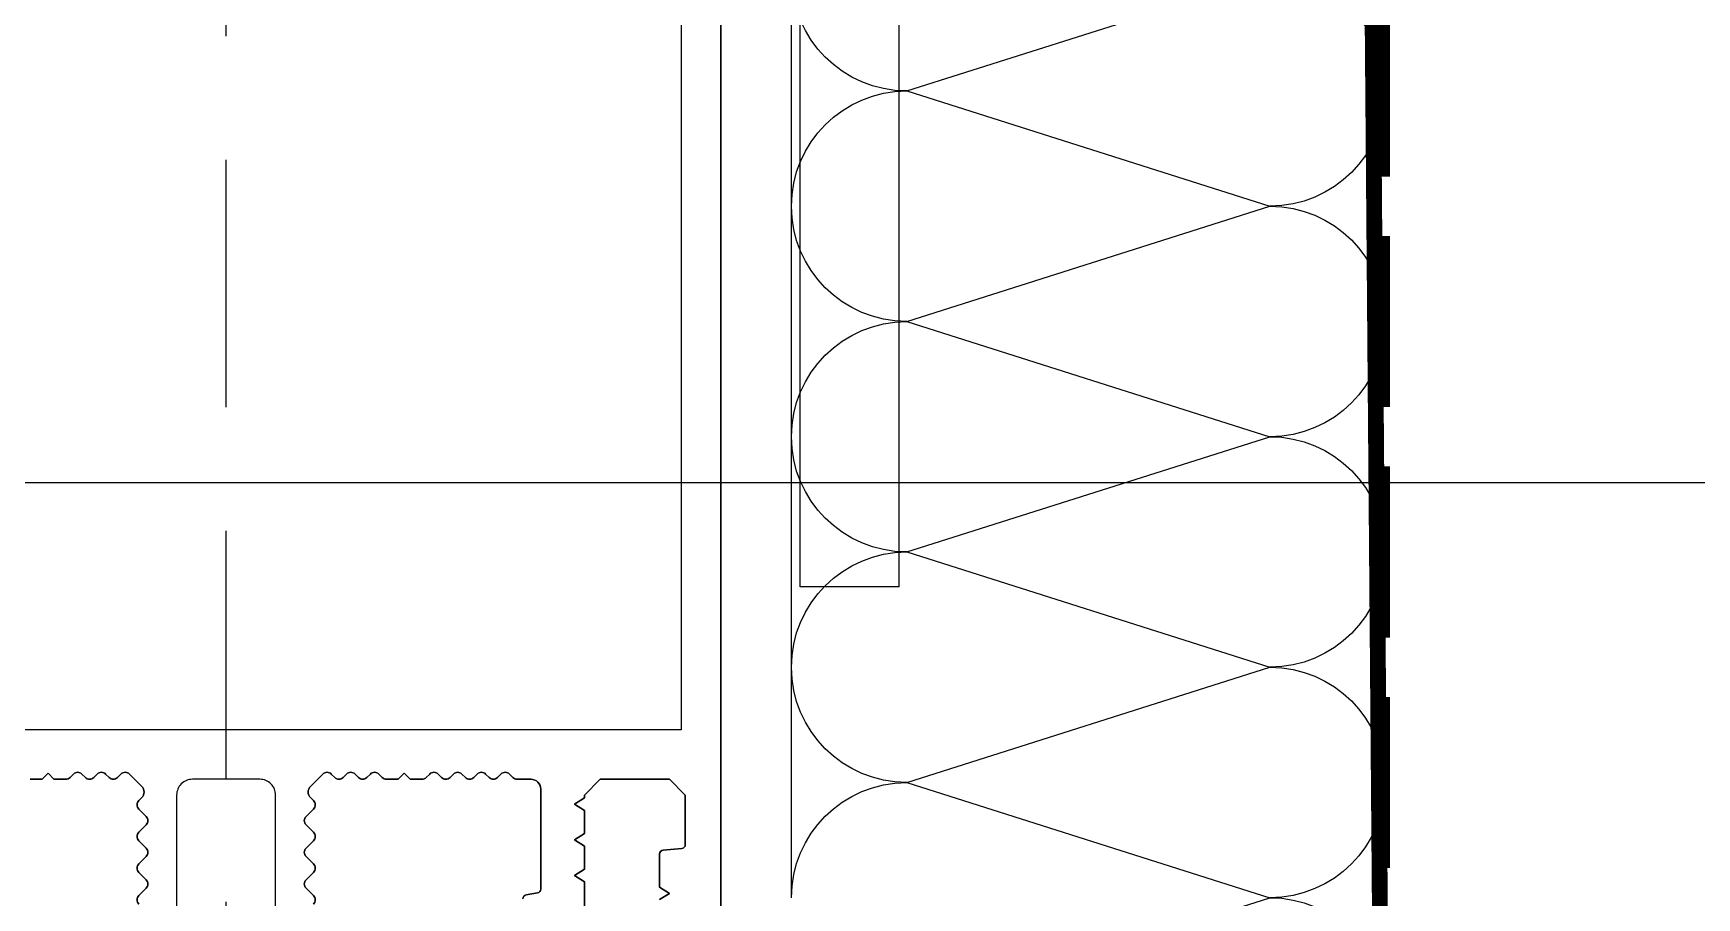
# Model space of a CAD drawing. Header units: inches. Extents: x 21 to 32698, y 13 to 3712.
# Drawn here: x 12215.12 to 12223.52, y 967.48 to 971.85 of the extents above; entities that cross this region are included whole.
import ezdxf

# ---------------------------------------------------------------- set-up
doc = ezdxf.new("R2010")
doc.units = ezdxf.units.IN
doc.header["$MEASUREMENT"] = 0
doc.set_wipeout_variables(frame=1)
doc.linetypes.add('1+1 dbx a2$0$374_BLD_A1_BLOK_2$0$HIDDEN', pattern=[0.375, 0.25, -0.125])
doc.linetypes.add('HIDDEN', pattern=[9.525, 6.35, -3.175])
for name, color, linetype, lineweight in [('Z_MİM_-KM-GLAZ', 8, 'Continuous', 25), ('Z_MİM_-KM-IRON-09', 8, 'Continuous', 25), ('Z_MİM_-KM-IZO-THERMAL', 8, 'Continuous', 25), ('Z_MİM_00', 8, 'Continuous', 25), ('Z_MİM_ALUMINIUM', 8, 'Continuous', 25), ('Z_MİM_MYM Taşyünü', 8, 'Continuous', 25), ('Z_MİM_MYM_MEMBRAN_', 8, 'HIDDEN', 25), ('Z_MİM_MYM_taşyünü', 8, 'Continuous', 25)]:
    doc.layers.add(name, color=color, linetype=linetype, lineweight=lineweight)

# ---------------------------------------------------------------- blocks, each defined once
blk = doc.blocks.new('A$C70963ABB')
at = {"layer": 'Z_MİM_-KM-IRON-09'}
blk.add_lwpolyline([(0.3999, 20), (0.3999, 69.5), (5.3999, 69.5), (5.3999, 70), (-0.1001, 70), (-0.1001, 20), (0.3999, 20)], dxfattribs=at)
blk = doc.blocks.new('ANK-1')
for points in [[(0, -130.274), (0, 0)], [(0, -130.274), (5, -130.274), (5, -5)]]:
    blk.add_lwpolyline(points)
blk = doc.blocks.new('*U160')
at = {"layer": 'Z_MİM_MYM_taşyünü'}
for p, q in [((-117.454, 5.823), (-111.631, 24.177)), ((-105.807, 5.823), (-111.631, 24.177)), ((-105.807, 5.823), (-99.984, 24.177)), ((-94.16, 5.823), (-99.984, 24.177)), ((-94.16, 5.823), (-88.337, 24.177)), ((-82.513, 5.823), (-88.337, 24.177)), ((-82.513, 5.823), (-76.69, 24.177)), ((-70.866, 5.823), (-76.69, 24.177)), ((-70.866, 5.823), (-65.043, 24.177)), ((-111.631, 0), (-99.984, 0)), ((-99.984, 0), (-88.337, 0)), ((-88.337, 0), (-76.69, 0)), ((-76.69, 0), (-65.043, 0))]:
    blk.add_line(p, q, dxfattribs=at)
at = {"layer": 'Z_MİM_MYM_taşyünü', "const_width": 0.5}
for points in [[(-110.131, 30), (-101.484, 30)], [(-98.484, 30), (-89.837, 30)], [(-86.837, 30), (-78.19, 30)], [(-75.19, 30), (-66.543, 30)]]:
    blk.add_lwpolyline(points, dxfattribs=at)
at = {"layer": 'Z_MİM_MYM_taşyünü'}
for centre, start, end in [((-117.454, 24.177), 360, 90), ((-105.807, 24.177), 90, 180), ((-105.807, 24.177), 360, 90), ((-94.16, 24.177), 90, 180), ((-94.16, 24.177), 360, 90), ((-82.513, 24.177), 90, 180), ((-82.513, 24.177), 360, 90), ((-70.866, 24.177), 90, 180), ((-70.866, 24.177), 360, 90), ((-111.631, 5.823), 270, 0), ((-99.984, 5.823), 180, 270), ((-99.984, 5.823), 270, 0), ((-88.337, 5.823), 180, 270), ((-88.337, 5.823), 270, 0), ((-76.69, 5.823), 180, 270), ((-76.69, 5.823), 270, 0), ((-65.043, 5.823), 180, 270)]:
    blk.add_arc(centre, 5.823, start, end, dxfattribs=at)
blk = doc.blocks.new('-KM-AL1 150_900')
blk.add_wipeout([(151.4879, -34.02), (151.7258, -15.4799), (149.45, -15.45), (149.45, 7.15), (9.45, 7.15), (9.45, -15.45), (7.3978, -15.45), (7.5673, -34.0611)])
at = {"linetype": '1+1 dbx a2$0$374_BLD_A1_BLOK_2$0$HIDDEN', "ltscale": 5}
blk.add_line((143.8304, -40.6951), (143.8304, -14.7253), dxfattribs=at)
at = {"layer": 'Z_MİM_ALUMINIUM', "linetype": 'ByBlock'}
for points in [[(142.8404, -29.45), (142.9004, -29.45), (142.9304, -29.42), (142.9604, -29.45), (143.0204, -29.45, 0.198912), (143.0416, -29.4412), (143.0592, -29.4237, -0.414214), (143.1016, -29.4237), (143.1192, -29.4412, 0.414214), (143.1616, -29.4412), (143.1792, -29.4237, -0.414214), (143.2216, -29.4237), (143.2392, -29.4412, 0.414214), (143.2816, -29.4412), (143.2992, -29.4237, -0.414214), (143.3416, -29.4237), (143.4043, -29.4863, -0.414214), (143.4043, -29.5429), (143.3892, -29.5579, 0.414214), (143.3892, -29.6004), (143.4268, -29.6379, -0.414214), (143.4268, -29.6804), (143.3892, -29.7179, 0.414214), (143.3892, -29.7604), (143.4268, -29.7979, -0.414214), (143.4268, -29.8404), (143.3892, -29.8779, 0.414214), (143.3892, -29.9204), (143.4268, -29.9579, -0.414214), (143.4268, -30.0004), (143.3892, -30.0379, 0.414214), (143.3892, -30.0804)], [(144.2716, -30.0804, 0.414214), (144.2716, -30.0379), (144.234, -30.0004, -0.414214), (144.234, -29.9579), (144.2716, -29.9204, 0.414214), (144.2716, -29.8779), (144.234, -29.8404, -0.414214), (144.234, -29.7979), (144.2716, -29.7604, 0.414214), (144.2716, -29.7179), (144.234, -29.6804, -0.414214), (144.234, -29.6379), (144.2716, -29.6004, 0.414214), (144.2716, -29.5579), (144.2565, -29.5429, -0.414214), (144.2565, -29.4863), (144.3192, -29.4237, -0.414214), (144.3616, -29.4237), (144.3792, -29.4412, 0.414214), (144.4216, -29.4412), (144.4392, -29.4237, -0.414214), (144.4816, -29.4237), (144.4992, -29.4412, 0.414214), (144.5416, -29.4412), (144.5592, -29.4237, -0.414214), (144.6016, -29.4237), (144.6192, -29.4412, 0.198912), (144.6404, -29.45), (144.7004, -29.45), (144.7304, -29.42), (144.7604, -29.45), (144.8204, -29.45, 0.198912), (144.8416, -29.4412), (144.8592, -29.4237, -0.414214), (144.9016, -29.4237), (144.9192, -29.4412, 0.414214), (144.9616, -29.4412), (144.9792, -29.4237, -0.414214), (145.0216, -29.4237), (145.0392, -29.4412, 0.414214), (145.0816, -29.4412), (145.0992, -29.4237, -0.414214), (145.1416, -29.4237), (145.1592, -29.4412, 0.414214), (145.2016, -29.4412), (145.2192, -29.4237, -0.414214), (145.2616, -29.4237), (145.2792, -29.4412, 0.198912), (145.3004, -29.45), (145.3704, -29.45, -0.414214), (145.4204, -29.5), (145.4204, -30.0049, -0.36397), (145.4039, -30.0246), (145.3469, -30.0346, 0.36397), (145.3304, -30.0543)], [(145.6404, -30.1082), (145.6404, -29.9682), (145.5904, -29.9364), (145.6404, -29.9045), (145.6404, -29.7882), (145.5904, -29.7564), (145.6404, -29.7245), (145.6404, -29.6082), (145.5904, -29.5764), (145.6404, -29.5445), (145.6404, -29.53), (145.7204, -29.45), (146.0704, -29.45), (146.1504, -29.53), (146.1504, -29.7802, -0.388879), (146.1322, -29.8001), (146.0387, -29.8083, 0.388879), (146.0204, -29.8282), (146.0204, -29.9945), (146.0704, -30.0264), (146.0204, -30.0582)], [(146.3304, -30.43), (146.3304, -18.57, 0.414214)], [(146.3304, -18.57), (146.3304, -30.43, -0.414214)], [(146.0204, -30.0582), (146.0704, -30.0264), (146.0204, -29.9945), (146.0204, -29.8282, -0.388879), (146.0387, -29.8083), (146.1322, -29.8001, 0.388879), (146.1504, -29.7802), (146.1504, -29.53), (146.0704, -29.45), (145.7204, -29.45), (145.6404, -29.53), (145.6404, -29.5445), (145.5904, -29.5764), (145.6404, -29.6082), (145.6404, -29.7245), (145.5904, -29.7564), (145.6404, -29.7882), (145.6404, -29.9045), (145.5904, -29.9364), (145.6404, -29.9682), (145.6404, -30.1082, -0.36397)], [(145.3304, -30.0543, -0.36397), (145.3469, -30.0346), (145.4039, -30.0246, 0.36397), (145.4204, -30.0049), (145.4204, -29.5, 0.414214), (145.3704, -29.45), (145.3004, -29.45, -0.198912), (145.2792, -29.4412), (145.2616, -29.4237, 0.414214), (145.2192, -29.4237), (145.2016, -29.4412, -0.414214), (145.1592, -29.4412), (145.1416, -29.4237, 0.414214), (145.0992, -29.4237), (145.0816, -29.4412, -0.414214), (145.0392, -29.4412), (145.0216, -29.4237, 0.414214), (144.9792, -29.4237), (144.9616, -29.4412, -0.414214), (144.9192, -29.4412), (144.9016, -29.4237, 0.414214), (144.8592, -29.4237), (144.8416, -29.4412, -0.198912), (144.8204, -29.45), (144.7604, -29.45), (144.7304, -29.42), (144.7004, -29.45), (144.6404, -29.45, -0.198912), (144.6192, -29.4412), (144.6016, -29.4237, 0.414214), (144.5592, -29.4237), (144.5416, -29.4412, -0.414214), (144.4992, -29.4412), (144.4816, -29.4237, 0.414214), (144.4392, -29.4237), (144.4216, -29.4412, -0.414214), (144.3792, -29.4412), (144.3616, -29.4237, 0.414214), (144.3192, -29.4237), (144.2565, -29.4863, 0.414214), (144.2565, -29.5429), (144.2716, -29.5579, -0.414214), (144.2716, -29.6004), (144.234, -29.6379, 0.414214), (144.234, -29.6804), (144.2716, -29.7179, -0.414214), (144.2716, -29.7604), (144.234, -29.7979, 0.414214), (144.234, -29.8404), (144.2716, -29.8779, -0.414214), (144.2716, -29.9204), (144.234, -29.9579, 0.414214), (144.234, -30.0004), (144.2716, -30.0379, -0.414214), (144.2716, -30.0804)], [(143.3892, -30.0804, -0.414214), (143.3892, -30.0379), (143.4268, -30.0004, 0.414214), (143.4268, -29.9579), (143.3892, -29.9204, -0.414214), (143.3892, -29.8779), (143.4268, -29.8404, 0.414214), (143.4268, -29.7979), (143.3892, -29.7604, -0.414214), (143.3892, -29.7179), (143.4268, -29.6804, 0.414214), (143.4268, -29.6379), (143.3892, -29.6004, -0.414214), (143.3892, -29.5579), (143.4043, -29.5429, 0.414214), (143.4043, -29.4863), (143.3416, -29.4237, 0.414214), (143.2992, -29.4237), (143.2816, -29.4412, -0.414214), (143.2392, -29.4412), (143.2216, -29.4237, 0.414214), (143.1792, -29.4237), (143.1616, -29.4412, -0.414214), (143.1192, -29.4412), (143.1016, -29.4237, 0.414214), (143.0592, -29.4237), (143.0416, -29.4412, -0.198912), (143.0204, -29.45), (142.9604, -29.45), (142.9304, -29.42), (142.9004, -29.45), (142.8404, -29.45, -0.198912)], [(144.0804, -30.53), (144.0804, -29.53, 0.414214), (144.0004, -29.45), (143.6604, -29.45, 0.414214), (143.5804, -29.53), (143.5804, -30.53)]]:
    blk.add_lwpolyline(points, format="xyb", dxfattribs=at)
at = {"layer": 'Z_MİM_ALUMINIUM'}
blk.add_lwpolyline([(141.5304, -19.99), (141.5304, -18.75), (146.1304, -18.75), (146.1304, -19.99), (145.9004, -19.99, 0.414214), (145.8804, -20.01), (145.8804, -20.12, 0.414214), (145.9004, -20.14), (146.1304, -20.14), (146.1304, -29.2), (141.5304, -29.2), (141.5304, -20.14), (141.7604, -20.14, 0.414214), (141.7804, -20.12), (141.7804, -20.01, 0.414214), (141.7604, -19.99)], format="xyb", close=True, dxfattribs=at)
at = {"layer": 'Z_MİM_MYM_MEMBRAN_', "ltscale": 20, "const_width": 0.08}
blk.add_lwpolyline([(144.9132, -33.9197), (146.6132, -33.9197), (149.6867, -33.3721), (149.6867, -33.3721), (149.5404, -15.4647), (150.6258, -15.45), (151.1258, -15.45)], dxfattribs=at)
at = {"xscale": -0.1, "yscale": 0.1, "zscale": 0.1}
blk.add_blockref('ANK-1', (147.2304, -15.45), dxfattribs=at)
at = {"layer": 'Z_MİM_MYM Taşyünü', "xscale": -0.1, "yscale": 0.1, "zscale": 0.1, "rotation": 270}
blk.add_blockref('*U160', (146.6867, -18.8855), dxfattribs=at)

msp = doc.modelspace()

# ---------------------------------------------------------------- block references
at = {"layer": 'Z_MİM_00'}
msp.add_blockref('A$C70963ABB', (12217.2198, 912.0831), dxfattribs=at)

# ---------------------------------------------------------------- next in the draw order: block references
at = {"layer": 'Z_MİM_-KM-GLAZ'}
msp.add_blockref('-KM-AL1 150_900', (12072.2632, 997.5331), dxfattribs=at)

# ---------------------------------------------------------------- next in the draw order: linework, layer by layer
at = {"layer": 'Z_MİM_-KM-IZO-THERMAL'}
msp.add_lwpolyline([(11329.2138, 1162.1587), (11329.2138, 969.5831), (12844.2149, 969.5831), (12844.2149, 2594.5843), (9029.2148, 2594.5843), (9029.2148, 1624.5832), (9319.214, 1624.5832), (9319.214, 969.5831), (10654.2139, 969.5831), (10654.2139, 1161.8315)], dxfattribs=at)

doc.saveas('drawing.dxf')
